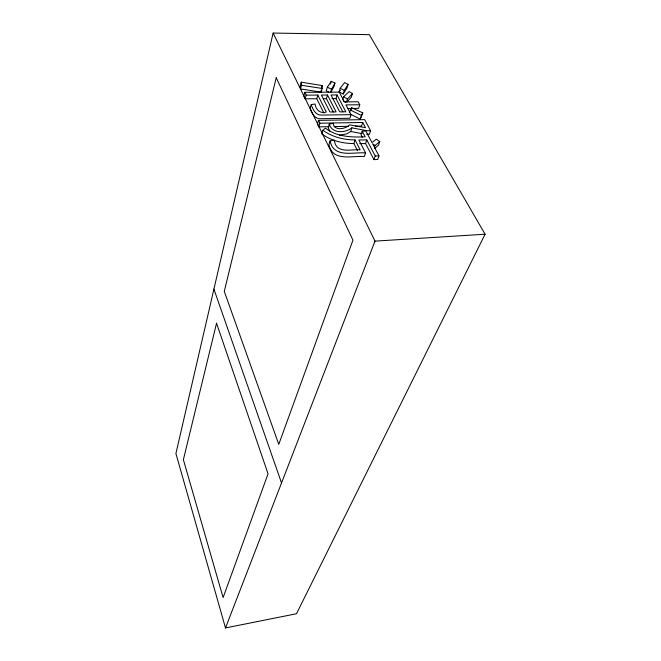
<?xml version="1.0" encoding="UTF-8"?>
<svg xmlns="http://www.w3.org/2000/svg" width="661" height="661" viewBox="0 0 661 661"><rect width="100%" height="100%" fill="white"/><g stroke="black" fill="none" stroke-linecap="round" stroke-linejoin="round"><path stroke-width="0.99" d="M321.139 92.11L322.18 88.467L322.18 85.575L301.242 82.179L300.268 85.847L300.499 88.954L321.139 92.11L321.139 90.185M273.125 33.05L175.909 453.52L225.5 627.95L296.5 613.739L485.091 234.217L369.367 34.661L273.125 33.05L375.002 241.125L225.5 627.95M300.499 88.954L301.482 85.277L301.242 82.179M347.76 108.478L358.593 108.354L359.766 104.744L358.171 101.769L344.373 101.893L339.275 92.135L304.795 92.317L303.796 95.994L305.184 98.828L316.759 98.737L323.907 113.023M305.184 98.828L306.183 95.151L304.795 92.317M306.183 95.151L317.801 95.077L326.327 112.048C320.321 113.965 315.892 109.883 315.049 104.025L311.199 104.612L310.166 108.28C311.827 113.246 314.81 119.451 321.072 118.707L349.884 118.269L351.041 114.65L345.934 104.884L359.766 104.744M316.759 98.737L317.801 95.077M321.659 87.401L322.18 85.575M330.971 91.995L333.888 86.69L334.962 83.071L331.252 81.336L327.327 87.211L326.27 90.854L328.798 92.069M366.797 134.332L369.359 134.282L370.59 130.671L364.715 119.641L318.495 120.376L317.42 124.045L318.809 126.871L328.98 126.681M330.459 84.054L331.252 81.336M333.218 112.006L326.427 98.663L327.492 95.019L321.37 95.052L329.938 111.998L336.135 111.924L327.492 95.019M318.809 126.871L319.883 123.202L318.495 120.376M330.756 91.97L331.558 89.243L334.962 83.071M374.572 148.502L378.472 145.213L379.753 141.611L376.332 139.174L371.945 142.545L365.888 131.076L362.195 131.151L365.186 136.844C351.536 137.372 336.697 136.951 325.419 128.151L322.882 130.242L321.783 133.91C331.021 140.653 342.555 143.511 353.866 143.561L357.551 150.749M342.852 111.883L335.978 98.588L337.069 94.953L331.037 94.994L339.721 111.874L345.819 111.8L337.069 94.953M319.883 123.202L362.74 122.475L365.483 127.664L349.694 124.888C345.406 128.986 334.226 131.465 333.094 123.276L329.252 124.185L328.145 127.837L330.112 131.58M339.101 91.945L340.192 88.326L344.555 82.6L348.132 84.36L347.017 87.971L343.175 94.002L339.101 91.945L340.341 90.309M343.175 94.002L344.29 90.383L348.132 84.36M342.778 99.414L343.613 96.696L349.148 91.59L352.453 93.622L351.322 97.233L346.926 102.034M322.882 130.242C332.153 136.992 343.72 139.859 355.073 139.925L360.162 149.816C350.784 149.188 335.904 154.038 334.35 140.198L330.07 140.933L328.938 144.594C332.376 162.003 352.082 155.599 364.327 156.508L365.574 152.889L358.898 140.016L366.814 139.942L375.25 156.004L373.969 159.615L377.704 159.499L379.001 155.889L372.573 143.734L375.06 145.552L374.432 147.353M346.579 101.811L347.422 99.1L352.453 93.622M349.339 112.626L351.627 107.735L362.715 112.833L360.228 119.112L350.768 114.386M351.057 109.544L351.627 107.735M339.473 135.191L346.851 133.836L350.71 131.473L351.883 127.846L367.169 130.746L370.59 130.671M360.228 119.112L362.715 112.833M353.866 143.561L355.073 139.925M362.74 122.475L361.534 126.086L355.428 126.201M362.195 131.151L360.989 134.77L362.261 137.207M373.969 159.615L365.583 143.561L366.814 139.942M375.06 145.552L379.753 141.611M351.883 127.846C345.406 133.183 332.053 133.795 329.252 124.185M375.002 241.125L485.091 234.217M375.25 156.004L379.001 155.889M334.069 126.59L348.314 126.334M351.041 114.65L322.147 115.047C315.875 115.782 312.868 109.586 311.199 104.612M359.658 143.619L365.583 143.561M323.378 98.687L326.427 98.663M331.962 98.621L335.978 98.588M365.574 152.889C353.296 151.947 333.549 158.351 330.07 140.933M301.482 85.277L322.18 88.467M350.71 131.473L362.137 133.638M327.327 87.211L331.558 89.243M350.198 109.908L361.418 115.501M340.192 88.326L344.29 90.383M343.613 96.696L347.422 99.1M343.257 100.803L345.538 102.24M213.916 289.146L281.528 482.968M216.544 323.229L183.378 459.684L223.104 597.569L268.052 473.838L216.544 323.229M276.224 77.767L224.286 291.385L278.768 444.349L352.949 240.158L276.224 77.767"/></g></svg>
